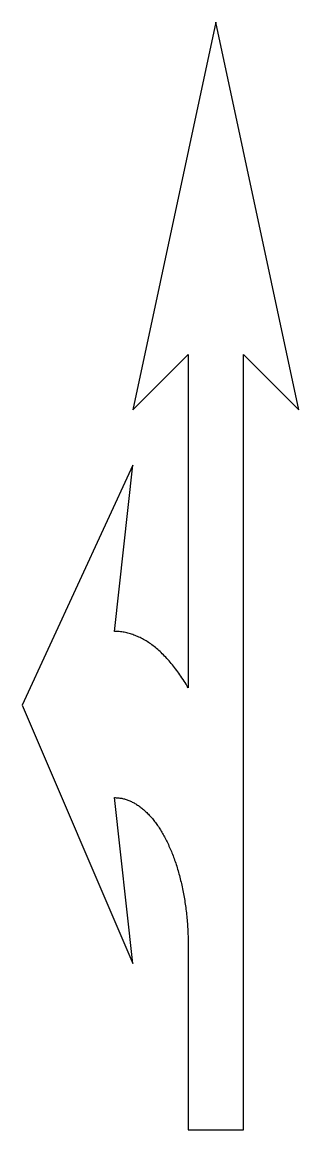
# Model space of a CAD drawing. Header units: inches. Extents: x 0 to 60, y 0 to 240.
import ezdxf

# ---------------------------------------------------------------- set-up
doc = ezdxf.new("R2010")
doc.units = ezdxf.units.IN
doc.layers.add('CUT', color=7, linetype='Continuous')

msp = doc.modelspace()

# ---------------------------------------------------------------- linework, layer by layer
at = {"layer": 'CUT'}
msp.add_lwpolyline([(36.01, 95.8), (35.79, 96.16), (35.57, 96.53), (35.34, 96.89), (35.12, 97.24), (34.89, 97.59), (34.67, 97.93), (34.44, 98.27), (34.21, 98.6), (33.98, 98.92), (33.75, 99.24), (33.52, 99.56), (33.28, 99.87), (33.05, 100.17), (32.81, 100.47), (32.58, 100.76), (32.34, 101.05), (32.1, 101.33), (31.86, 101.61), (31.62, 101.88), (31.38, 102.15), (31.14, 102.41), (30.89, 102.66), (30.65, 102.91), (30.4, 103.16), (30.15, 103.39), (29.91, 103.62), (29.66, 103.85), (29.41, 104.07), (29.16, 104.29), (28.91, 104.5), (28.65, 104.7), (28.4, 104.9), (28.15, 105.09), (27.89, 105.27), (27.64, 105.44), (27.38, 105.62), (27.12, 105.78), (26.87, 105.94), (26.61, 106.09), (26.35, 106.24), (26.09, 106.38), (25.83, 106.52), (25.57, 106.65), (25.31, 106.77), (25.05, 106.89), (24.79, 107), (24.53, 107.11), (24.26, 107.21), (24, 107.31), (23.74, 107.39), (23.47, 107.48), (23.21, 107.55), (22.94, 107.62), (22.68, 107.69), (22.41, 107.75), (22.15, 107.8), (21.88, 107.84), (21.61, 107.88), (21.35, 107.92), (21.08, 107.95), (20.81, 107.97), (20.54, 107.98), (20.27, 107.99), (20.01, 108), (24.01, 144.01), (0, 91.99), (24.01, 36.01), (20.01, 71.98), (20.21, 71.98), (20.4, 71.97), (20.6, 71.96), (20.8, 71.95), (21, 71.92), (21.19, 71.9), (21.39, 71.87), (21.59, 71.83), (21.78, 71.79), (21.98, 71.74), (22.17, 71.69), (22.37, 71.64), (22.56, 71.58), (22.75, 71.51), (22.95, 71.45), (23.14, 71.37), (23.33, 71.29), (23.52, 71.21), (23.71, 71.12), (23.9, 71.03), (24.09, 70.93), (24.28, 70.83), (24.47, 70.72), (24.66, 70.61), (24.84, 70.49), (25.03, 70.37), (25.21, 70.25), (25.4, 70.12), (25.58, 69.98), (25.76, 69.84), (25.95, 69.7), (26.13, 69.55), (26.31, 69.4), (26.49, 69.24), (26.67, 69.08), (26.85, 68.91), (27.03, 68.74), (27.21, 68.57), (27.38, 68.39), (27.56, 68.21), (27.73, 68.02), (27.9, 67.83), (28.07, 67.64), (28.24, 67.44), (28.41, 67.23), (28.58, 67.03), (28.74, 66.82), (28.91, 66.6), (29.07, 66.38), (29.23, 66.16), (29.39, 65.93), (29.55, 65.7), (29.7, 65.47), (29.86, 65.23), (30.01, 64.99), (30.16, 64.74), (30.31, 64.49), (30.46, 64.24), (30.6, 63.98), (30.75, 63.72), (30.89, 63.46), (31.03, 63.19), (31.17, 62.92), (31.3, 62.65), (31.44, 62.37), (31.58, 62.08), (31.72, 61.8), (31.85, 61.5), (31.98, 61.21), (32.11, 60.91), (32.24, 60.61), (32.36, 60.31), (32.49, 60.01), (32.61, 59.7), (32.73, 59.39), (32.85, 59.07), (32.96, 58.76), (33.08, 58.44), (33.19, 58.11), (33.3, 57.79), (33.41, 57.46), (33.52, 57.13), (33.62, 56.8), (33.72, 56.46), (33.82, 56.12), (33.92, 55.78), (34.02, 55.44), (34.11, 55.1), (34.2, 54.75), (34.3, 54.4), (34.38, 54.05), (34.47, 53.69), (34.55, 53.34), (34.64, 52.98), (34.72, 52.62), (34.8, 52.25), (34.87, 51.89), (34.94, 51.52), (35.01, 51.15), (35.07, 50.78), (35.14, 50.41), (35.2, 50.04), (35.26, 49.67), (35.32, 49.29), (35.37, 48.92), (35.43, 48.54), (35.48, 48.16), (35.53, 47.78), (35.57, 47.4), (35.62, 47.02), (35.66, 46.63), (35.7, 46.25), (35.74, 45.87), (35.77, 45.48), (35.8, 45.09), (35.83, 44.71), (35.86, 44.32), (35.89, 43.93), (35.91, 43.54), (35.93, 43.15), (35.95, 42.76), (35.97, 42.37), (35.98, 41.98), (35.99, 41.58), (36, 41.19), (36.01, 40.8), (36.01, 40.41), (36.01, 40.01), (36.01, 0), (48.02, 0), (48.02, 40.01), (48.02, 167.98), (60.02, 156.01), (42.01, 240), (24.01, 156.01), (36.01, 167.98)], close=True, dxfattribs=at)

doc.saveas('drawing.dxf')
